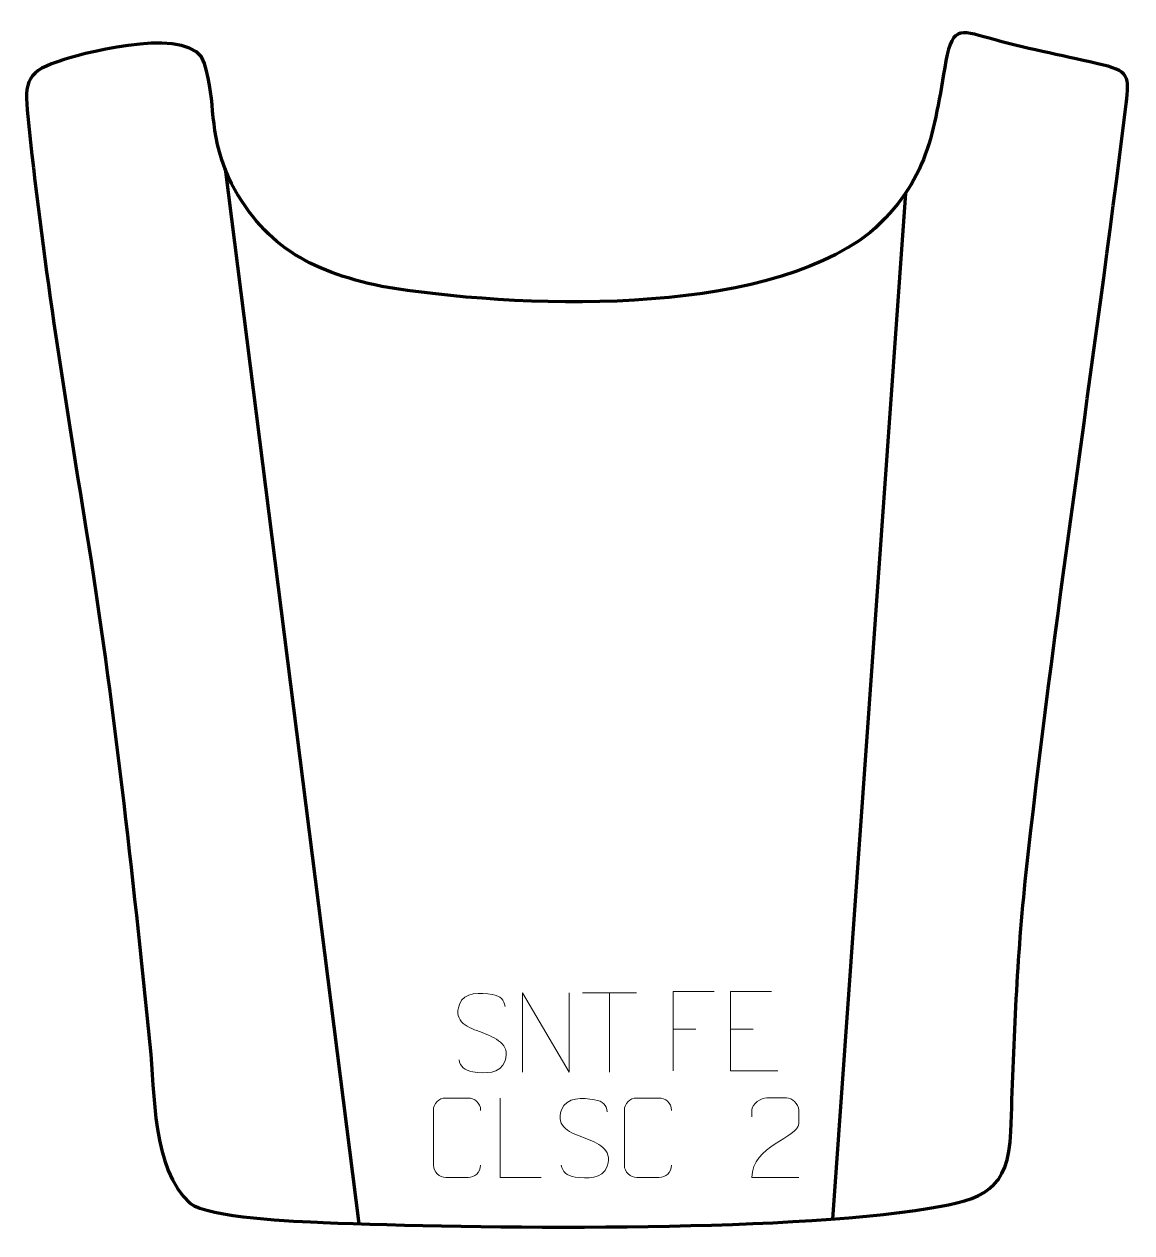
# Model space of a CAD drawing. Header units: millimetres. Extents: x -494 to -146, y 381 to 761.
import ezdxf

# ---------------------------------------------------------------- set-up
doc = ezdxf.new("R2010")
doc.units = ezdxf.units.MM
doc.header["$MEASUREMENT"] = 0
doc.layers.add('layer 2', color=7, linetype='Continuous')
doc.layers.add('layer 3', color=7, linetype='Continuous')

msp = doc.modelspace()

# ---------------------------------------------------------------- linework, layer by layer
at = {"layer": 'layer 2', "color": 140, "lineweight": 158}
for points in [[(-430.9745, 715.2511), (-430.9745, 715.2511), (-388.912, 383.7667), (-388.912, 383.7667)], [(-240.0015, 385.2492), (-240.0015, 385.2492), (-217.1106, 707.6786), (-217.1106, 707.6786)]]:
    msp.add_open_spline(points, degree=3, dxfattribs=at)
at = {"layer": 'layer 2', "color": 250, "lineweight": 9}
for points, knots in [([(-350.2022, 443.868), (-354.4505, 445.3384), (-359.3586, 447.1342), (-357.3535, 452.6545), (-357.3535, 452.6545), (-355.85, 456.7944), (-350.6364, 456.4059), (-347.0328, 455.8048), (-347.0328, 455.8048), (-344.1722, 455.3276), (-343.3075, 454.1144), (-342.9969, 452.0303)], [0, 0, 0, 0, 0.25, 0.25, 0.25, 0.25, 0.5, 0.5, 0.5, 0.5, 1, 1, 1, 1]), ([(-337.5296, 431.3912), (-337.5296, 431.3912), (-337.5296, 456.3447), (-337.5296, 456.3447), (-337.5296, 456.3447), (-337.5296, 456.3447), (-322.8748, 431.3912), (-322.8748, 431.3912), (-322.8748, 431.3912), (-322.8748, 431.3912), (-322.8748, 456.3447), (-322.8748, 456.3447)], [0, 0, 0, 0, 0.25, 0.25, 0.25, 0.25, 0.5, 0.5, 0.5, 0.5, 1, 1, 1, 1]), ([(-277.3283, 456.7476), (-277.3283, 456.7476), (-290.2023, 456.7476), (-290.2023, 456.7476), (-290.2023, 456.7476), (-290.2023, 456.7476), (-290.2023, 431.794), (-290.2023, 431.794)], [0, 0, 0, 0, 0.33333333, 0.33333333, 0.33333333, 0.33333333, 1, 1, 1, 1]), ([(-259.3059, 456.7476), (-259.3059, 456.7476), (-272.1798, 456.7476), (-272.1798, 456.7476), (-272.1798, 456.7476), (-272.1798, 456.7476), (-272.1798, 431.794), (-272.1798, 431.794), (-272.1798, 431.794), (-272.1798, 431.794), (-257.314, 431.794), (-257.314, 431.794)], [0, 0, 0, 0, 0.25, 0.25, 0.25, 0.25, 0.5, 0.5, 0.5, 0.5, 1, 1, 1, 1]), ([(-350.2022, 443.8679), (-346.1836, 442.2212), (-341.1541, 440.3329), (-342.9881, 434.9726), (-342.9881, 434.9726), (-344.4479, 430.7062), (-349.3587, 430.9629), (-353.0848, 431.5176), (-353.0848, 431.5176), (-355.8348, 431.9274), (-357.0557, 433.1409), (-357.4337, 435.2531)], [0, 0, 0, 0, 0.25, 0.25, 0.25, 0.25, 0.5, 0.5, 0.5, 0.5, 1, 1, 1, 1]), ([(-350.656, 402.1375), (-350.7958, 399.8141), (-352.473, 398.3345), (-354.6207, 398.3237), (-354.6207, 398.3237), (-356.9526, 398.3241), (-359.2845, 398.3241), (-361.616, 398.3237), (-361.616, 398.3237), (-363.541, 398.2183), (-365.5131, 400.1028), (-365.5019, 402.1201), (-365.5019, 402.1201), (-365.5015, 407.8902), (-365.5015, 413.6599), (-365.5019, 419.4292), (-365.5019, 419.4292), (-365.4977, 421.5673), (-363.751, 423.2865), (-361.5986, 423.273), (-361.5986, 423.273), (-359.2729, 423.273), (-356.9468, 423.273), (-354.6207, 423.273), (-354.6207, 423.273), (-352.6741, 423.3085), (-350.6827, 421.817), (-350.656, 419.3794)], [0, 0, 0, 0, 0.125, 0.125, 0.125, 0.125, 0.25, 0.25, 0.25, 0.25, 0.375, 0.375, 0.375, 0.375, 0.5, 0.5, 0.5, 0.5, 0.625, 0.625, 0.625, 0.625, 0.75, 0.75, 0.75, 0.75, 1, 1, 1, 1]), ([(-331.6045, 398.3197), (-331.6045, 398.3197), (-344.5536, 398.3197), (-344.5536, 398.3197), (-344.5536, 398.3197), (-344.5536, 398.3197), (-344.5536, 423.2733), (-344.5536, 423.2733)], [0, 0, 0, 0, 0.33333333, 0.33333333, 0.33333333, 0.33333333, 1, 1, 1, 1]), ([(-318.079, 410.7966), (-322.3273, 412.267), (-327.2354, 414.0628), (-325.2303, 419.5831), (-325.2303, 419.5831), (-323.7268, 423.723), (-318.5132, 423.3345), (-314.9096, 422.7334), (-314.9096, 422.7334), (-312.049, 422.2562), (-311.1843, 421.043), (-310.8737, 418.9589)], [0, 0, 0, 0, 0.25, 0.25, 0.25, 0.25, 0.5, 0.5, 0.5, 0.5, 1, 1, 1, 1]), ([(-290.656, 402.1375), (-290.7958, 399.8141), (-292.473, 398.3345), (-294.6207, 398.3237), (-294.6207, 398.3237), (-296.9526, 398.3241), (-299.2845, 398.3241), (-301.616, 398.3237), (-301.616, 398.3237), (-303.541, 398.2183), (-305.5131, 400.1028), (-305.5019, 402.1201), (-305.5019, 402.1201), (-305.5015, 407.8902), (-305.5015, 413.6599), (-305.5019, 419.4292), (-305.5019, 419.4292), (-305.4977, 421.5673), (-303.751, 423.2865), (-301.5986, 423.273), (-301.5986, 423.273), (-299.2729, 423.273), (-296.9468, 423.273), (-294.6207, 423.273), (-294.6207, 423.273), (-292.6741, 423.3085), (-290.6827, 421.817), (-290.656, 419.3794)], [0, 0, 0, 0, 0.125, 0.125, 0.125, 0.125, 0.25, 0.25, 0.25, 0.25, 0.375, 0.375, 0.375, 0.375, 0.5, 0.5, 0.5, 0.5, 0.625, 0.625, 0.625, 0.625, 0.75, 0.75, 0.75, 0.75, 1, 1, 1, 1]), ([(-250.7076, 398.3094), (-255.622, 398.3097), (-260.5364, 398.3097), (-265.4505, 398.3094), (-265.4505, 398.3094), (-265.4505, 408.2417), (-250.7995, 410.8829), (-250.7076, 415.1932), (-250.7076, 415.1932), (-250.7079, 416.6173), (-250.7079, 418.041), (-250.7076, 419.4643), (-250.7076, 419.4643), (-250.7245, 421.5414), (-252.8473, 423.2662), (-254.5183, 423.2835), (-254.5183, 423.2835), (-256.5915, 423.2831), (-258.6644, 423.2831), (-260.7368, 423.2835), (-260.7368, 423.2835), (-262.5589, 423.3), (-265.3836, 421.5079), (-265.4505, 419.4143), (-265.4505, 419.4143), (-265.4505, 419.4143), (-265.4505, 417.3595), (-265.4505, 417.3595)], [0, 0, 0, 0, 0.125, 0.125, 0.125, 0.125, 0.25, 0.25, 0.25, 0.25, 0.375, 0.375, 0.375, 0.375, 0.5, 0.5, 0.5, 0.5, 0.625, 0.625, 0.625, 0.625, 0.75, 0.75, 0.75, 0.75, 1, 1, 1, 1]), ([(-318.079, 410.7965), (-314.0604, 409.1498), (-309.0309, 407.2615), (-310.8649, 401.9012), (-310.8649, 401.9012), (-312.3247, 397.6348), (-317.2355, 397.8915), (-320.9616, 398.4462), (-320.9616, 398.4462), (-323.7116, 398.856), (-324.9325, 400.0695), (-325.3105, 402.1817)], [0, 0, 0, 0, 0.25, 0.25, 0.25, 0.25, 0.5, 0.5, 0.5, 0.5, 1, 1, 1, 1])]:
    msp.add_open_spline(points, degree=3, knots=knots, dxfattribs=at)
for points in [[(-318.6959, 456.3212), (-318.6959, 456.3212), (-301.7087, 456.3212), (-301.7087, 456.3212)], [(-310.2021, 431.3912), (-310.2021, 431.3912), (-310.2021, 456.3447), (-310.2021, 456.3447)], [(-290.2023, 444.8679), (-290.2023, 444.8679), (-283.0342, 444.8679), (-283.0342, 444.8679)], [(-272.1798, 444.8679), (-272.1798, 444.8679), (-265.0117, 444.8679), (-265.0117, 444.8679)]]:
    msp.add_open_spline(points, degree=3, dxfattribs=at)
at = {"layer": 'layer 3', "color": 242, "lineweight": 158}
msp.add_open_spline([(-429.9336, 712.6379), (-419.1304, 691.0696), (-404.7216, 683.3567), (-381.7554, 678.3094), (-381.7554, 678.3094), (-340.4164, 671.5011), (-262.4532, 668.0457), (-228.3132, 695.2797), (-228.3132, 695.2797), (-209.7929, 711.4831), (-208.4548, 726.5222), (-204.4646, 749.201), (-204.4646, 749.201), (-202.4301, 760.7641), (-199.3393, 758.6161), (-188.9995, 755.8013), (-188.9995, 755.8013), (-177.751, 752.739), (-166.3432, 750.6394), (-155.0031, 747.9242), (-155.0031, 747.9242), (-146.0532, 745.7575), (-146.9597, 743.4369), (-148.0504, 734.0902), (-148.0504, 734.0902), (-157.9045, 653.2465), (-170.7808, 572.2426), (-179.529, 491.4007), (-179.529, 491.4007), (-182.3068, 464.4689), (-183.0952, 439.6548), (-184.0634, 412.7275), (-184.0634, 412.7275), (-184.7277, 394.2482), (-192.7103, 391.4069), (-209.5988, 388.647), (-209.5988, 388.647), (-256.9757, 380.9047), (-352.2065, 382.3072), (-400.1896, 384.1644), (-400.1896, 384.1644), (-408.4995, 384.4861), (-436.2158, 385.6976), (-441.9879, 390.1763), (-441.9879, 390.1763), (-453.9868, 401.3167), (-453.0134, 424.4548), (-454.6049, 440.0941), (-454.6049, 440.0941), (-460.1542, 494.7146), (-465.8096, 547.3871), (-474.5889, 601.6686), (-474.5889, 601.6686), (-481.5205, 644.6594), (-488.5948, 688.5452), (-492.9459, 731.8533), (-492.9459, 731.8533), (-494.0837, 743.1774), (-493.4522, 745.9239), (-481.5359, 749.6629), (-481.5359, 749.6629), (-473.4613, 752.1147), (-440.9378, 760.5408), (-437.3972, 748.452), (-437.3972, 748.452), (-433.5399, 735.2816), (-436.4731, 728.2028), (-429.9336, 712.6379)], degree=3, knots=[0, 0, 0, 0, 0.05555556, 0.05555556, 0.05555556, 0.05555556, 0.11111111, 0.11111111, 0.11111111, 0.11111111, 0.16666667, 0.16666667, 0.16666667, 0.16666667, 0.22222222, 0.22222222, 0.22222222, 0.22222222, 0.27777778, 0.27777778, 0.27777778, 0.27777778, 0.33333333, 0.33333333, 0.33333333, 0.33333333, 0.38888889, 0.38888889, 0.38888889, 0.38888889, 0.44444444, 0.44444444, 0.44444444, 0.44444444, 0.5, 0.5, 0.5, 0.5, 0.55555556, 0.55555556, 0.55555556, 0.55555556, 0.61111111, 0.61111111, 0.61111111, 0.61111111, 0.66666667, 0.66666667, 0.66666667, 0.66666667, 0.72222222, 0.72222222, 0.72222222, 0.72222222, 0.77777778, 0.77777778, 0.77777778, 0.77777778, 0.83333333, 0.83333333, 0.83333333, 0.83333333, 0.88888889, 0.88888889, 0.88888889, 0.88888889, 1, 1, 1, 1], dxfattribs=at)

doc.saveas('drawing.dxf')
